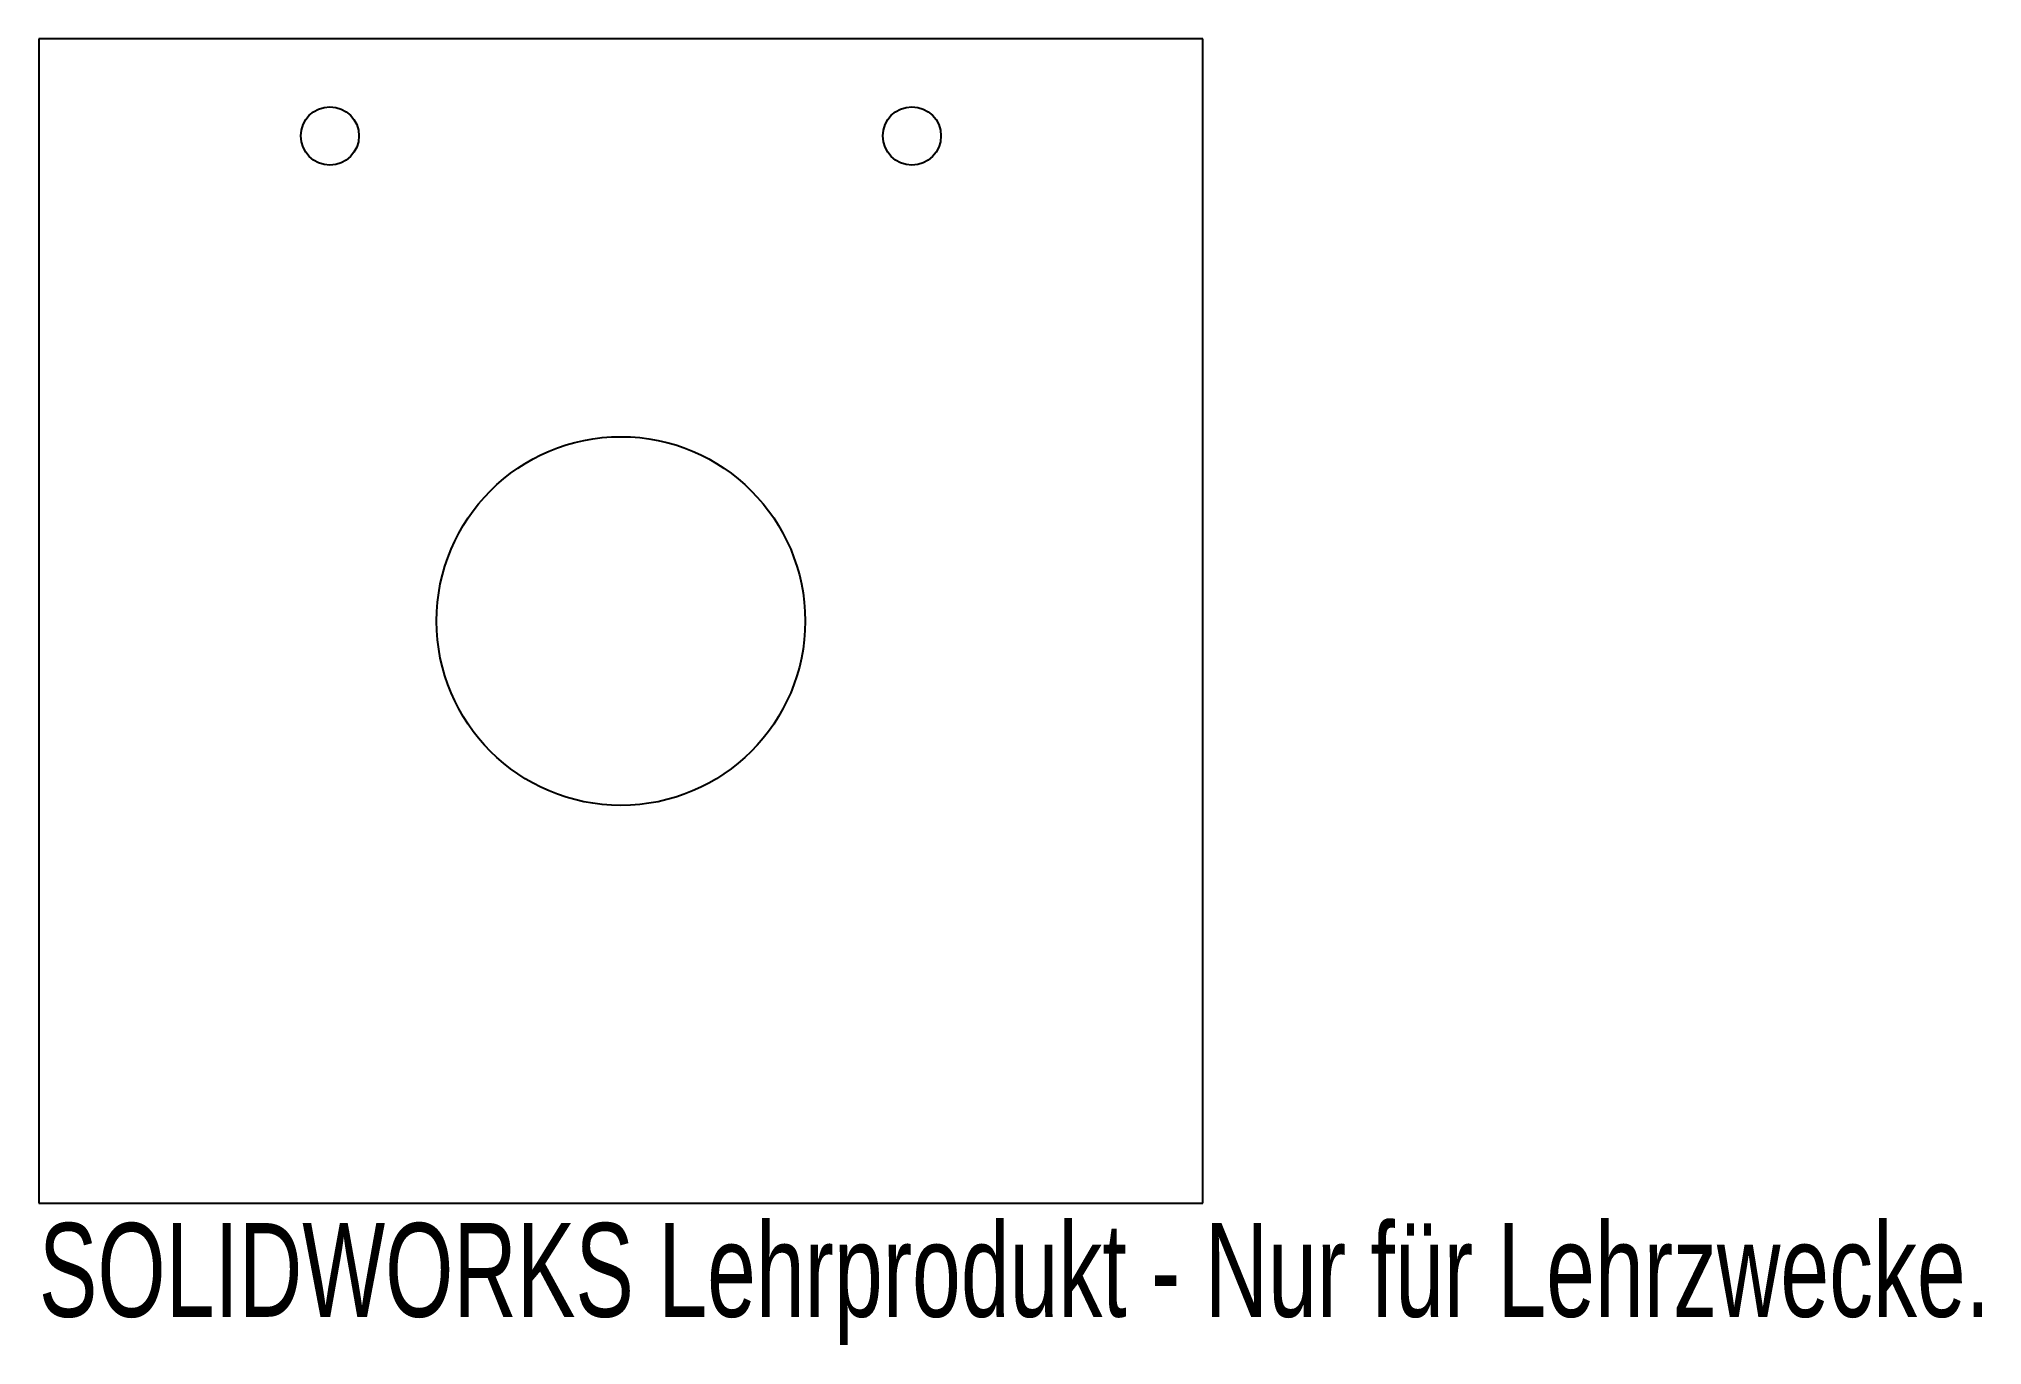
# Paper-space layout '_Rechts' of a CAD drawing. Header units: millimetres. Extents: x -30 to 70, y -37 to 30.
import ezdxf

# ---------------------------------------------------------------- set-up
doc = ezdxf.new("R2010")
doc.units = ezdxf.units.MM
doc.styles.add('SLDTEXTSTYLE0', font='TXT', dxfattribs={"width": 0.7})

psp = doc.layouts.new('_Rechts')

# ---------------------------------------------------------------- linework, layer by layer
at = {"color": 7, "linetype": 'Continuous', "lineweight": 25}
for p, q in [((-30, 30), (-30, -30)), ((30, 30), (-30, 30)), ((30, -30), (30, 30)), ((-30, -30), (30, -30))]:
    psp.add_line(p, q, dxfattribs=at)
for centre, radius in [((-15, 25), 1.5), ((15, 25), 1.5), ((0, 0), 9.5)]:
    psp.add_circle(centre, radius, dxfattribs=at)

# ---------------------------------------------------------------- texts
at = {"color": 7, "linetype": 'Continuous', "insert": (-30, -31.02), "char_height": 4.8336, "attachment_point": 1, "style": 'SLDTEXTSTYLE0'}
psp.add_mtext('SOLIDWORKS Lehrprodukt - Nur für Lehrzwecke.', dxfattribs=at)

doc.saveas('drawing.dxf')
